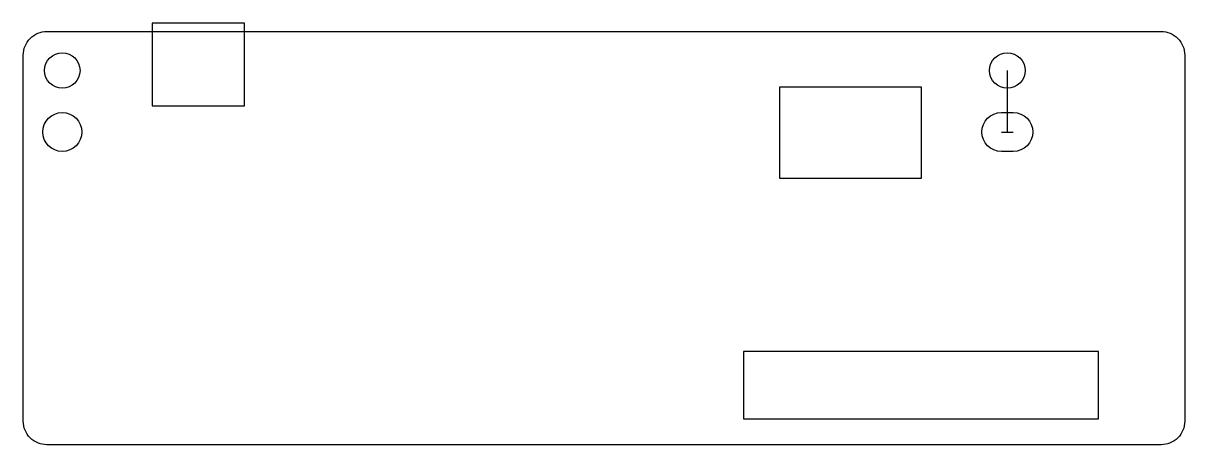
# Model space of a CAD drawing. Header units: millimetres. Extents: x 0 to 98.2, y 0 to 35.7.
import ezdxf

# ---------------------------------------------------------------- set-up
doc = ezdxf.new("R2010")
doc.units = ezdxf.units.MM
doc.layers.get('0').update_dxf_attribs({"linetype": 'CONTINUOUS'})

msp = doc.modelspace()

# ---------------------------------------------------------------- linework, layer by layer
for p, q in [((83.2, 26.45), (83.2, 31.65)), ((82.7, 26.45), (83.7, 26.45))]:
    msp.add_line(p, q)
for points in [[(18.7, 35.65), (10.9, 35.65), (10.9, 28.65), (18.7, 28.65)], [(75.95, 30.25), (63.95, 30.25), (63.95, 22.55), (75.95, 22.55)], [(90.9, 7.9), (60.9, 7.9), (60.9, 2.2), (90.9, 2.2)]]:
    msp.add_lwpolyline(points, close=True)
for points in [[(96.2, 0), (2, 0, -0.414214), (0, 2), (0, 32.95, -0.414214), (2, 34.95), (96.2, 34.95, -0.414214), (98.2, 32.95), (98.2, 2, -0.414214)], [(83.7, 24.8), (82.7, 24.8, -1), (82.7, 28.1), (83.7, 28.1, -1)]]:
    msp.add_lwpolyline(points, format="xyb", close=True)
for centre, radius in [((3.3, 31.65), 1.5), ((83.2, 31.65), 1.5), ((3.3, 26.45), 1.65)]:
    msp.add_circle(centre, radius)

doc.saveas('drawing.dxf')
